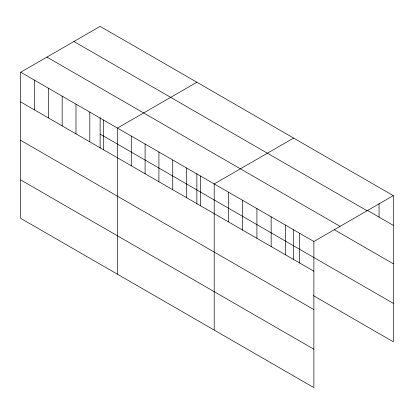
<?xml version="1.0" encoding="UTF-8"?>
<svg xmlns="http://www.w3.org/2000/svg" width="414" height="414" viewBox="0 0 414 414"><rect width="100%" height="100%" fill="white"/><g stroke="black" fill="none" stroke-linecap="round" stroke-linejoin="round"><path stroke-width="0.62" d="M20.7 72.222L313.879 241.491L313.879 387.628L20.7 218.364L20.7 72.222L100.121 26.372L393.3 195.636L393.3 341.778L313.336 295.612M196.867 82.231L117.452 128.081L117.452 274.218M293.619 138.085L214.198 183.94L214.198 330.077M313.879 241.491L393.3 195.636M367.56 210.493L393.3 225.356M73.909 41.503L367.094 210.767M46.906 57.091L340.091 226.36M334.15 229.625L393.3 263.775M100.121 134.095L393.3 303.358M20.7 101.942L313.879 271.211M20.7 140.362L313.879 309.625M20.7 179.945L313.879 349.209M379.058 203.569L379.058 217.138M299.643 233.268L299.643 262.988M293.619 229.47L293.619 259.894M285.401 225.045L285.401 254.765M271.16 216.827L271.16 246.542M256.918 208.604L256.918 238.324M242.682 200.381L242.682 230.101M228.44 192.158L228.44 221.878M200.376 175.96L200.376 205.68M196.867 173.616L196.867 204.035M186.559 167.981L186.559 197.701M172.736 160.001L172.736 189.721M158.914 152.021L158.914 181.741M145.091 144.041L145.091 173.761M131.269 136.061L131.269 165.781M103.629 120.101L103.629 149.821M100.121 117.757L100.121 148.181M89.807 112.122L89.807 141.842M75.985 104.142L75.985 133.862M62.162 96.162L62.162 125.882M48.345 88.182L48.345 117.902M34.522 80.202L34.522 109.922"/></g></svg>
